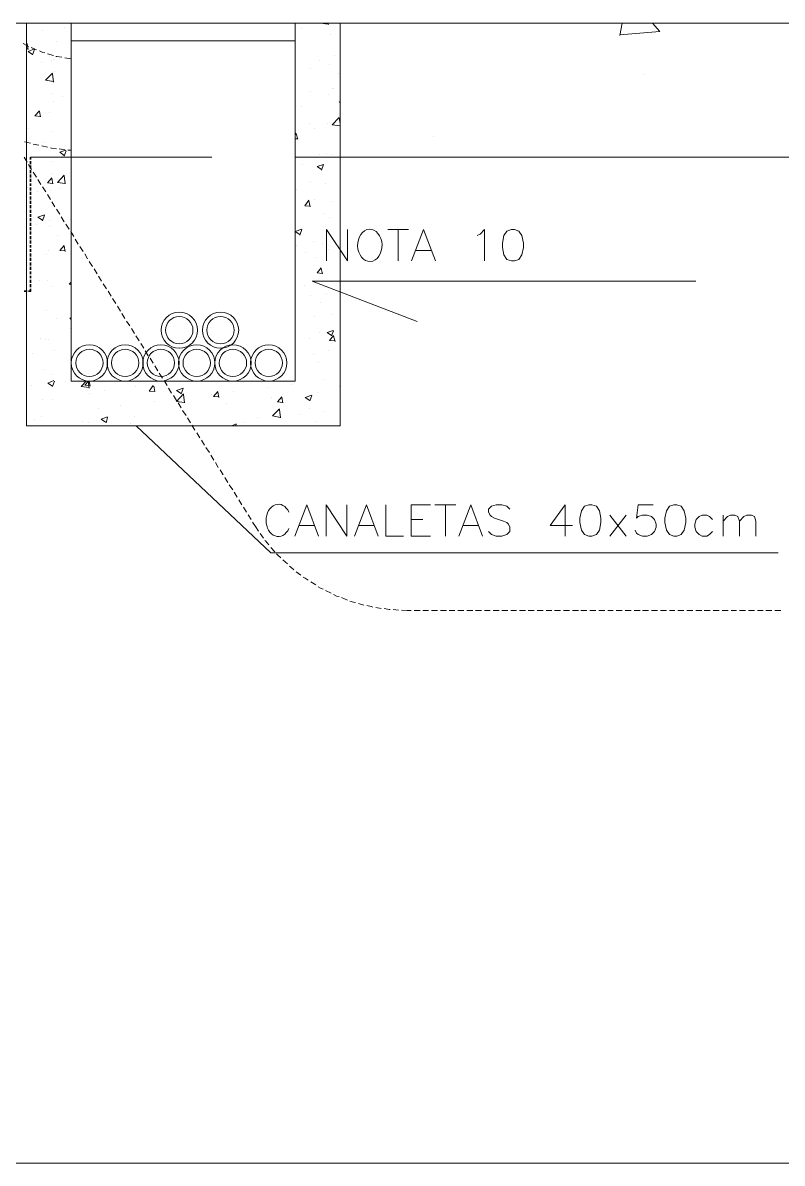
# Model space of a CAD drawing. Header units: inches. Extents: x 5 to 1823, y 18 to 726.
# Drawn here: x 1059.19 to 1091.55, y 408.89 to 457.5 of the extents above; entities that cross this region are included whole.
import ezdxf

# ---------------------------------------------------------------- set-up
doc = ezdxf.new("R2010")
doc.units = ezdxf.units.IN
doc.header["$MEASUREMENT"] = 0
for name, color, linetype in [('PDF_0', 7, 'Continuous'), ('PDF_EL0001', 1, 'Continuous'), ('PDF_MASCARA', 1, 'Continuous'), ('PDF_PAREDE', 6, 'Continuous'), ('PDF_TIGRECAD', 6, 'Continuous')]:
    doc.layers.add(name, color=color, linetype=linetype)
doc.layers.add('PDF_Layer 1', color=30, linetype='Continuous', true_color=0xff7f00)
doc.layers.add('PDF_TUB-ELETRICA', color=7, linetype='Continuous', true_color=0x7fbfff)

msp = doc.modelspace()

# ---------------------------------------------------------------- linework, layer by layer
at = {"layer": 'PDF_0', "lineweight": 5}
for points in [[(1072.71, 440.324), (1072.71, 457.49), (1072.71, 440.324), (1059.353, 440.324), (1059.353, 457.49)], [(1070.805, 457.49), (1070.805, 442.229), (1061.258, 442.229), (1061.258, 457.49)], [(1071.884, 457.49), (1072.202, 457.448)], [(1072.223, 457.427), (1072.202, 457.49)], [(1060.031, 457.194), (1060.031, 457.194)], [(1060.983, 457.321), (1060.983, 457.321)], [(1071.059, 457.279), (1071.059, 457.279)], [(1072.307, 457.003), (1072.307, 457.003)], [(1059.353, 456.601), (1059.375, 456.622)], [(1059.417, 456.368), (1059.375, 456.601)], [(1060.623, 456.686), (1060.623, 456.686)], [(1070.805, 456.728), (1061.258, 456.728)], [(1059.353, 456.39), (1059.417, 456.39)], [(1059.607, 456.157), (1059.417, 456.284), (1059.692, 456.39)], [(1059.607, 456.39), (1059.607, 456.39)], [(1059.607, 456.136), (1059.692, 456.368)], [(1072.456, 456.093), (1072.456, 456.093)], [(1059.988, 455.818), (1059.988, 455.818)], [(1060.412, 455.882), (1060.412, 455.882)], [(1060.496, 455.924), (1060.496, 455.924)], [(1071.461, 455.564), (1071.461, 455.564)], [(1071.821, 455.882), (1071.821, 455.882)], [(1072.265, 455.733), (1072.265, 455.733)], [(1060.496, 454.993), (1060.158, 455.056), (1060.454, 455.352)], [(1060.496, 454.971), (1060.454, 455.331)], [(1060.56, 455.416), (1060.56, 455.416)], [(1072.625, 455.352), (1072.625, 455.352)], [(1060.433, 454.506), (1060.433, 454.506)], [(1071.461, 454.569), (1071.461, 454.569)], [(1072.371, 454.717), (1072.371, 454.717)], [(1072.413, 454.696), (1072.413, 454.696)], [(1060.518, 454.146), (1060.518, 454.146)], [(1060.877, 454.358), (1060.877, 454.358)], [(1072.202, 454.463), (1072.202, 454.463)], [(1072.71, 454.104), (1072.667, 454.125), (1072.71, 454.146)], [(1059.946, 453.511), (1059.713, 453.532), (1059.904, 453.744)], [(1059.946, 453.49), (1059.904, 453.723)], [(1060.327, 453.659), (1060.327, 453.659)], [(1071.059, 453.934), (1071.059, 453.934)], [(1071.397, 453.193), (1071.397, 453.193)], [(1072.159, 453.193), (1072.159, 453.193)], [(1072.71, 453.109), (1072.371, 453.151), (1072.667, 453.469)], [(1072.71, 453.193), (1072.667, 453.447)], [(1059.417, 453.003), (1059.417, 453.003)], [(1060.475, 452.876), (1060.475, 452.876)], [(1061.237, 452.812), (1061.237, 452.812)], [(1070.805, 452.728), (1070.847, 452.791)], [(1070.91, 452.537), (1070.847, 452.77)], [(1071.609, 453.003), (1071.609, 453.003)], [(1060.137, 452.41), (1060.137, 452.41)], [(1070.805, 452.558), (1070.889, 452.558)], [(1059.248, 451.775), (1059.375, 451.563)], [(1067.249, 451.775), (1059.523, 451.775)], [(1060.433, 451.606), (1060.433, 451.606)], [(1060.962, 451.839), (1060.772, 451.987), (1061.026, 452.072)], [(1060.835, 451.817), (1060.835, 451.817)], [(1060.941, 451.902), (1060.941, 451.902)], [(1060.962, 451.817), (1061.047, 452.05)], [(1071.842, 451.881), (1071.842, 451.881)], [(1072.117, 451.923), (1072.117, 451.923)], [(1072.35, 451.902), (1072.35, 451.902)], [(1059.438, 451.458), (1059.565, 451.246)], [(1059.629, 451.14), (1059.777, 450.928)], [(1071.122, 451.479), (1071.122, 451.479)], [(1071.926, 451.246), (1071.736, 451.373), (1072.011, 451.458), (1071.926, 451.225)], [(1059.84, 450.823), (1059.967, 450.611)], [(1060.475, 450.653), (1060.242, 450.674), (1060.433, 450.886)], [(1060.475, 450.632), (1060.433, 450.865)], [(1060.475, 451.098), (1060.475, 451.098)], [(1061.004, 450.653), (1060.666, 450.696), (1060.962, 451.013)], [(1061.004, 450.632), (1060.962, 450.992)], [(1071.44, 450.738), (1071.44, 450.738)], [(1072.075, 450.653), (1072.075, 450.653)], [(1059.375, 450.484), (1059.375, 450.484)], [(1059.819, 450.293), (1059.819, 450.293)], [(1060.031, 450.505), (1060.179, 450.293)], [(1060.242, 450.188), (1060.369, 449.976)], [(1060.391, 450.336), (1060.391, 450.336)], [(1060.772, 450.42), (1060.772, 450.42)], [(1070.847, 450.378), (1070.847, 450.378)], [(1060.433, 449.87), (1060.56, 449.658)], [(1071.418, 449.68), (1071.207, 449.701), (1071.376, 449.934)], [(1071.44, 449.658), (1071.376, 449.912)], [(1071.609, 449.955), (1071.609, 449.955)], [(1072.371, 449.891), (1072.371, 449.891)], [(1060.031, 449.087), (1059.84, 449.214), (1060.115, 449.32)], [(1060.031, 449.066), (1060.115, 449.299)], [(1060.623, 449.553), (1060.772, 449.341)], [(1060.835, 449.235), (1060.962, 449.023)], [(1072.032, 449.383), (1072.032, 449.383)], [(1072.244, 449.193), (1072.244, 449.193)], [(1059.777, 448.918), (1059.777, 448.918)], [(1060.327, 449.066), (1060.327, 449.066)], [(1060.327, 448.812), (1060.327, 448.812)], [(1061.026, 448.918), (1061.174, 448.706)], [(1061.216, 449.108), (1061.216, 449.108)], [(1070.995, 448.473), (1070.805, 448.6), (1071.08, 448.706)], [(1070.995, 448.452), (1071.08, 448.685)], [(1060.666, 448.431), (1060.666, 448.431)], [(1061.237, 448.6), (1061.364, 448.388)], [(1061.428, 448.283), (1061.555, 448.071)], [(1059.438, 448.007), (1059.438, 448.007)], [(1060.285, 447.796), (1060.285, 447.796)], [(1061.004, 447.775), (1060.772, 447.796), (1060.962, 448.007)], [(1061.004, 447.753), (1060.962, 447.986)], [(1061.237, 447.986), (1061.237, 447.986)], [(1061.618, 447.965), (1061.766, 447.753)], [(1070.868, 448.007), (1070.868, 448.007)], [(1071.588, 448.177), (1071.588, 448.177)], [(1071.969, 448.113), (1071.969, 448.113)], [(1072.202, 447.817), (1072.202, 447.817)], [(1060.221, 447.605), (1060.221, 447.605)], [(1061.83, 447.648), (1061.957, 447.436)], [(1062.02, 447.33), (1062.169, 447.118)], [(1071.249, 447.69), (1071.249, 447.69)], [(1071.672, 447.499), (1071.672, 447.499)], [(1062.232, 447.013), (1062.359, 446.801)], [(1071.948, 446.822), (1071.736, 446.843), (1071.905, 447.055)], [(1071.969, 446.801), (1071.905, 447.034)], [(1071.926, 446.843), (1071.926, 446.843)], [(1059.904, 446.505), (1059.904, 446.505)], [(1060.242, 446.526), (1060.242, 446.526)], [(1060.475, 446.272), (1060.475, 446.272)], [(1061.258, 446.335), (1061.174, 446.356), (1061.258, 446.441)], [(1062.423, 446.695), (1062.55, 446.483)], [(1062.613, 446.378), (1062.761, 446.166)], [(1071.186, 446.314), (1071.186, 446.314)], [(1072.646, 446.505), (1072.646, 446.505)], [(1062.825, 446.06), (1062.952, 445.848)], [(1071.44, 445.891), (1071.44, 445.891)], [(1072.138, 445.975), (1072.138, 445.975)], [(1063.015, 445.743), (1063.163, 445.531)], [(1063.227, 445.425), (1063.354, 445.213)], [(1071.884, 445.573), (1071.884, 445.573)], [(1060.2, 445.256), (1060.2, 445.256)], [(1060.623, 444.917), (1060.623, 444.917)], [(1061.258, 444.854), (1061.195, 444.917), (1061.258, 444.938)], [(1063.417, 445.108), (1063.544, 444.896)], [(1063.608, 444.79), (1063.756, 444.578)], [(1071.63, 445.002), (1071.63, 445.002)], [(1072.35, 445.065), (1072.35, 445.065)], [(1061.216, 444.473), (1061.216, 444.473)], [(1063.82, 444.473), (1063.947, 444.261)], [(1071.842, 444.303), (1071.842, 444.303)], [(1072.35, 444.176), (1072.159, 444.303), (1072.413, 444.388)], [(1072.35, 444.155), (1072.434, 444.367)], [(1059.967, 444.049), (1059.967, 444.049)], [(1060.158, 443.986), (1060.158, 443.986)], [(1060.306, 443.986), (1060.306, 443.986)], [(1064.01, 444.155), (1064.158, 443.943)], [(1064.222, 443.838), (1064.349, 443.626)], [(1071.397, 444.028), (1071.397, 444.028)], [(1072.477, 443.943), (1072.265, 443.965), (1072.434, 444.176)], [(1072.498, 443.922), (1072.434, 444.155)], [(1059.607, 443.414), (1059.607, 443.414)], [(1060.56, 443.541), (1060.56, 443.541)], [(1064.412, 443.52), (1064.539, 443.308)], [(1071.588, 443.351), (1071.588, 443.351)], [(1072.202, 443.52), (1072.202, 443.52)], [(1061.216, 443.16), (1061.216, 443.16)], [(1064.624, 443.203), (1064.751, 442.991)], [(1064.814, 442.885), (1064.941, 442.673)], [(1071.799, 443.033), (1071.799, 443.033)], [(1060.094, 442.716), (1060.094, 442.716)], [(1060.454, 442.525), (1060.454, 442.525)], [(1065.005, 442.568), (1065.153, 442.356)], [(1059.565, 442.038), (1059.565, 442.038)], [(1060.454, 442.017), (1060.264, 442.144), (1060.518, 442.25)], [(1060.454, 441.996), (1060.539, 442.229)], [(1061.004, 442.229), (1061.004, 442.229)], [(1062.02, 441.954), (1061.682, 441.996), (1061.893, 442.229)], [(1062.063, 442.038), (1061.83, 442.06), (1061.999, 442.229)], [(1062.02, 441.933), (1061.978, 442.229)], [(1062.063, 442.017), (1062.02, 442.229)], [(1063.989, 441.996), (1063.989, 441.996)], [(1064.772, 442.017), (1064.814, 441.784), (1064.582, 441.806), (1064.751, 442.038)], [(1064.899, 442.208), (1064.899, 442.208)], [(1065.217, 442.25), (1065.344, 442.038)], [(1065.407, 441.933), (1065.534, 441.721)], [(1065.936, 441.7), (1065.746, 441.827), (1066.021, 441.933)], [(1065.936, 441.679), (1066.021, 441.911)], [(1068.603, 442.187), (1068.603, 442.187)], [(1069.619, 441.975), (1069.619, 441.975)], [(1070.635, 442.102), (1070.635, 442.102)], [(1072.032, 442.292), (1072.032, 442.292)], [(1072.667, 442.017), (1072.667, 442.017)], [(1060.052, 441.446), (1060.052, 441.446)], [(1060.454, 441.425), (1060.454, 441.425)], [(1062.042, 441.721), (1062.042, 441.721)], [(1062.677, 441.827), (1062.677, 441.827)], [(1065.619, 441.615), (1065.746, 441.403)], [(1066.084, 441.319), (1065.746, 441.361), (1066.042, 441.679)], [(1066.084, 441.298), (1066.042, 441.657)], [(1067.227, 441.657), (1067.227, 441.657)], [(1067.545, 441.552), (1067.312, 441.573), (1067.503, 441.784)], [(1067.545, 441.53), (1067.503, 441.763)], [(1068.18, 441.784), (1068.18, 441.784)], [(1069.81, 441.53), (1069.81, 441.53)], [(1070.275, 441.319), (1070.043, 441.34), (1070.233, 441.552)], [(1070.275, 441.298), (1070.233, 441.53)], [(1071.418, 441.403), (1071.228, 441.53), (1071.503, 441.636)], [(1071.418, 441.382), (1071.503, 441.615)], [(1071.736, 441.763), (1071.736, 441.763)], [(1062.423, 441.044), (1062.423, 441.044)], [(1063.375, 441.171), (1063.375, 441.171)], [(1064.814, 441.361), (1064.814, 441.361)], [(1065.809, 441.298), (1065.936, 441.086)], [(1065.873, 440.98), (1065.873, 440.98)], [(1066, 440.98), (1066.148, 440.768)], [(1067.862, 441.255), (1067.862, 441.255)], [(1070.17, 440.684), (1069.831, 440.747), (1070.127, 441.044)], [(1070.17, 440.663), (1070.127, 441.022)], [(1071.418, 441.065), (1071.418, 441.065)], [(1071.99, 440.917), (1071.99, 440.917)], [(1059.713, 440.578), (1059.713, 440.578)], [(1060.01, 440.726), (1060.01, 440.726)], [(1061.745, 440.493), (1061.745, 440.493)], [(1061.999, 440.451), (1061.999, 440.451)], [(1062.719, 440.472), (1062.528, 440.599), (1062.804, 440.705)], [(1062.74, 440.451), (1062.804, 440.684)], [(1063.777, 440.409), (1063.777, 440.409)], [(1063.947, 440.726), (1063.947, 440.726)], [(1066.211, 440.663), (1066.338, 440.451)], [(1068.095, 440.324), (1068.286, 440.409)], [(1068.624, 440.472), (1068.624, 440.472)], [(1069.196, 440.684), (1069.196, 440.684)], [(1071.037, 440.79), (1071.037, 440.79)], [(1071.694, 440.493), (1071.694, 440.493)], [(1066.402, 440.345), (1066.529, 440.133)], [(1066.614, 440.028), (1066.741, 439.816)], [(1068.265, 440.324), (1068.286, 440.387)], [(1066.804, 439.71), (1066.931, 439.498)], [(1066.995, 439.393), (1067.143, 439.181)], [(1067.206, 439.075), (1067.333, 438.863)], [(1067.397, 438.758), (1067.524, 438.546)], [(1067.608, 438.44), (1067.735, 438.228)], [(1067.799, 438.123), (1067.926, 437.911)], [(1067.989, 437.805), (1068.138, 437.593)], [(1068.201, 437.488), (1068.328, 437.276)], [(1068.392, 437.17), (1068.519, 436.958)], [(1068.603, 436.853), (1068.73, 436.641)], [(1068.794, 436.535), (1068.921, 436.323)], [(1068.984, 436.218), (1069.111, 436.027), (1069.238, 435.837)], [(1069.302, 435.731), (1069.45, 435.54)], [(1069.513, 435.434), (1069.535, 435.413), (1069.683, 435.244)], [(1069.767, 435.138), (1069.937, 434.948)], [(1070, 434.863), (1070.043, 434.821), (1070.191, 434.694)], [(1070.275, 434.609), (1070.466, 434.44)], [(1070.551, 434.334), (1070.614, 434.291), (1070.741, 434.186)], [(1070.847, 434.101), (1071.037, 433.953)], [(1071.143, 433.868), (1071.228, 433.826), (1071.355, 433.741)], [(1071.461, 433.678), (1071.672, 433.551)], [(1071.778, 433.466), (1071.884, 433.402), (1071.99, 433.36)], [(1072.096, 433.297), (1072.329, 433.191)], [(1072.434, 433.127), (1072.561, 433.064), (1072.667, 433.043)], [(1072.773, 433), (1073.027, 432.894)], [(1073.133, 432.852), (1073.281, 432.81), (1073.366, 432.789)], [(1073.493, 432.746), (1073.726, 432.683)], [(1073.853, 432.662), (1074.043, 432.619), (1074.107, 432.598)], [(1074.234, 432.577), (1074.466, 432.535)], [(1074.593, 432.535), (1074.805, 432.492), (1074.847, 432.492)], [(1074.974, 432.492), (1075.207, 432.471)], [(1075.334, 432.471), (1075.567, 432.45), (1075.736, 432.45)], [(1075.863, 432.45), (1076.117, 432.45)], [(1076.244, 432.45), (1076.477, 432.45)], [(1076.604, 432.45), (1076.858, 432.45)], [(1076.985, 432.45), (1077.239, 432.45)], [(1077.366, 432.45), (1077.599, 432.45)], [(1077.726, 432.45), (1077.98, 432.45)], [(1078.107, 432.45), (1078.361, 432.45)], [(1078.488, 432.45), (1078.742, 432.45)], [(1078.869, 432.45), (1079.102, 432.45)], [(1079.229, 432.45), (1079.483, 432.45)], [(1079.61, 432.45), (1079.864, 432.45)], [(1079.991, 432.45), (1080.224, 432.45)], [(1080.351, 432.45), (1080.605, 432.45)], [(1080.732, 432.45), (1080.986, 432.45)], [(1081.113, 432.45), (1081.367, 432.45)], [(1081.494, 432.45), (1081.727, 432.45)], [(1081.854, 432.45), (1082.108, 432.45)], [(1082.235, 432.45), (1082.489, 432.45)], [(1082.616, 432.45), (1082.87, 432.45)], [(1082.976, 432.45), (1083.23, 432.45)], [(1083.357, 432.45), (1083.611, 432.45)], [(1083.738, 432.45), (1083.992, 432.45)], [(1084.119, 432.45), (1084.351, 432.45)], [(1084.478, 432.45), (1084.732, 432.45)], [(1084.859, 432.45), (1085.113, 432.45)], [(1085.24, 432.45), (1085.494, 432.45)], [(1085.6, 432.45), (1085.854, 432.45)], [(1085.981, 432.45), (1086.235, 432.45)], [(1086.362, 432.45), (1086.616, 432.45)], [(1086.743, 432.45), (1086.976, 432.45)], [(1087.103, 432.45), (1087.357, 432.45)], [(1087.484, 432.45), (1087.738, 432.45)], [(1087.865, 432.45), (1088.119, 432.45)], [(1088.225, 432.45), (1088.479, 432.45)], [(1088.606, 432.45), (1088.86, 432.45)], [(1088.987, 432.45), (1089.241, 432.45)], [(1089.368, 432.45), (1089.601, 432.45)], [(1089.728, 432.45), (1089.982, 432.45)], [(1090.109, 432.45), (1090.363, 432.45)], [(1090.49, 432.45), (1090.744, 432.45)], [(1090.85, 432.45), (1091.104, 432.45)], [(1091.231, 432.45), (1091.485, 432.45)]]:
    msp.add_lwpolyline(points, dxfattribs=at)
for centre, radius in [((1065.862, 444.399), 0.773), ((1065.862, 444.399), 0.582), ((1067.619, 444.399), 0.773), ((1067.619, 444.399), 0.582), ((1062.031, 443.002), 0.773), ((1062.031, 443.002), 0.582), ((1063.555, 443.002), 0.773), ((1063.555, 443.002), 0.582), ((1065.079, 443.002), 0.773), ((1065.079, 443.002), 0.582), ((1066.603, 443.002), 0.773), ((1066.603, 443.002), 0.582), ((1068.148, 443.002), 0.773), ((1068.148, 443.002), 0.582), ((1069.672, 443.002), 0.773), ((1069.672, 443.002), 0.582)]:
    msp.add_circle(centre, radius, dxfattribs=at)
at = {"layer": 'PDF_EL0001', "lineweight": 5}
for points in [[(1118.388, 577.485), (1041.425, 577.485), (1041.425, 457.49), (1118.388, 457.49)], [(1114.959, 451.775), (1070.805, 451.775)], [(1075.99, 444.769), (1071.524, 446.483), (1087.865, 446.483)]]:
    msp.add_lwpolyline(points, dxfattribs=at)
at = {"layer": 'PDF_Layer 1', "color": 7, "lineweight": 5}
msp.add_lwpolyline([(1006.86, 408.891), (1638.773, 408.891)], dxfattribs=at)
at = {"layer": 'PDF_MASCARA', "lineweight": 5}
msp.add_lwpolyline([(1089.283, 457.49), (1087.569, 457.49)], dxfattribs=at)
at = {"layer": 'PDF_PAREDE', "lineweight": 35}
for points in [[(1059.523, 451.775), (1059.523, 451.669)], [(1059.523, 451.606), (1059.523, 451.479)], [(1059.523, 451.415), (1059.523, 451.288)], [(1059.523, 451.225), (1059.523, 451.098)], [(1059.523, 451.034), (1059.523, 450.907)], [(1059.523, 450.844), (1059.523, 450.717)], [(1059.523, 450.653), (1059.523, 450.547)], [(1059.523, 450.484), (1059.523, 450.357)], [(1059.523, 450.293), (1059.523, 450.166)], [(1059.523, 450.103), (1059.523, 449.976)], [(1059.523, 449.912), (1059.523, 449.785)], [(1059.523, 449.722), (1059.523, 449.595)], [(1059.523, 449.531), (1059.523, 449.404)], [(1059.523, 449.341), (1059.523, 449.235)], [(1059.523, 449.172), (1059.523, 449.045)], [(1059.523, 448.981), (1059.523, 448.854)], [(1059.523, 448.791), (1059.523, 448.664)], [(1059.523, 448.6), (1059.523, 448.473)], [(1059.523, 448.41), (1059.523, 448.283)], [(1059.523, 448.219), (1059.523, 448.092)], [(1059.523, 448.029), (1059.523, 447.923)], [(1059.523, 447.859), (1059.523, 447.732)], [(1059.523, 447.669), (1059.523, 447.542)], [(1059.523, 447.478), (1059.523, 447.351)], [(1059.523, 447.288), (1059.523, 447.161)], [(1059.523, 447.097), (1059.523, 446.97)], [(1059.523, 446.907), (1059.523, 446.78)], [(1059.523, 446.716), (1059.523, 446.61)], [(1059.523, 446.547), (1059.523, 446.42)], [(1059.523, 446.356), (1059.523, 446.229)], [(1059.375, 446.06), (1059.248, 446.06)], [(1059.523, 446.166), (1059.523, 446.06), (1059.438, 446.06)]]:
    msp.add_lwpolyline(points, dxfattribs=at)
at = {"layer": 'PDF_TIGRECAD', "lineweight": 5}
for points in [[(1059.205, 456.622), (1059.438, 456.495)], [(1059.544, 456.453), (1059.777, 456.347)], [(1059.904, 456.305), (1060.052, 456.241), (1060.137, 456.22)], [(1060.242, 456.178), (1060.496, 456.114)], [(1060.602, 456.072), (1060.645, 456.072), (1060.856, 456.03)], [(1060.983, 456.009), (1061.258, 455.966)], [(1059.269, 452.431), (1059.523, 452.368)], [(1059.629, 452.326), (1059.883, 452.283)], [(1060.01, 452.262), (1060.242, 452.199)], [(1060.369, 452.177), (1060.412, 452.156), (1060.623, 452.135)], [(1060.75, 452.135), (1060.983, 452.093)], [(1061.11, 452.072), (1061.258, 452.072)], [(1072.138, 447.351), (1072.138, 448.685), (1073.027, 447.351), (1073.027, 448.685)], [(1074.742, 448.685), (1075.631, 448.685)], [(1075.186, 448.685), (1075.186, 447.351)], [(1075.758, 447.351), (1076.266, 448.685), (1076.774, 447.351)], [(1078.552, 448.431), (1078.679, 448.494), (1078.869, 448.685), (1078.869, 447.351)], [(1075.948, 447.796), (1076.583, 447.796)], [(1091.379, 434.905), (1069.767, 434.905), (1064.031, 440.324)], [(1070.783, 435.625), (1071.291, 436.958), (1071.799, 435.625)], [(1072.117, 435.625), (1072.117, 436.958), (1073.006, 435.625), (1073.006, 436.958)], [(1073.323, 435.625), (1073.831, 436.958), (1074.339, 435.625)], [(1074.657, 436.958), (1074.657, 435.625), (1075.419, 435.625)], [(1076.562, 435.625), (1075.736, 435.625), (1075.736, 436.958), (1076.562, 436.958)], [(1076.752, 436.958), (1077.642, 436.958)], [(1077.197, 436.958), (1077.197, 435.625)], [(1077.769, 435.625), (1078.277, 436.958), (1078.785, 435.625)], [(1079.949, 436.768), (1079.822, 436.895), (1079.61, 436.958), (1079.356, 436.958), (1079.166, 436.895), (1079.039, 436.768), (1079.039, 436.641), (1079.102, 436.514), (1079.166, 436.45), (1079.293, 436.387), (1079.674, 436.26), (1079.822, 436.196), (1079.885, 436.133), (1079.949, 436.006), (1079.949, 435.815), (1079.822, 435.688), (1079.61, 435.625), (1079.356, 435.625), (1079.166, 435.688), (1079.039, 435.815)], [(1082.298, 435.625), (1082.298, 436.958), (1081.663, 436.069), (1082.616, 436.069)], [(1086.045, 436.958), (1085.41, 436.958), (1085.346, 436.387), (1085.41, 436.45), (1085.6, 436.514), (1085.791, 436.514), (1085.981, 436.45), (1086.108, 436.323), (1086.172, 436.133), (1086.172, 436.006), (1086.108, 435.815), (1085.981, 435.688), (1085.791, 435.625), (1085.6, 435.625), (1085.41, 435.688), (1085.346, 435.752), (1085.283, 435.879)], [(1070.974, 436.069), (1071.609, 436.069)], [(1073.514, 436.069), (1074.149, 436.069)], [(1075.736, 436.323), (1076.244, 436.323)], [(1077.959, 436.069), (1078.594, 436.069)], [(1084.203, 436.514), (1084.902, 435.625)], [(1084.902, 436.514), (1084.203, 435.625)], [(1088.585, 436.323), (1088.458, 436.45), (1088.331, 436.514), (1088.14, 436.514), (1088.013, 436.45), (1087.886, 436.323), (1087.823, 436.133), (1087.823, 436.006), (1087.886, 435.815), (1088.013, 435.688), (1088.14, 435.625), (1088.331, 435.625), (1088.458, 435.688), (1088.585, 435.815)], [(1089.029, 436.514), (1089.029, 435.625)], [(1089.029, 436.26), (1089.22, 436.45), (1089.347, 436.514), (1089.537, 436.514), (1089.664, 436.45), (1089.728, 436.26), (1089.728, 435.625)], [(1089.728, 436.26), (1089.918, 436.45), (1090.045, 436.514), (1090.236, 436.514), (1090.363, 436.45), (1090.426, 436.26), (1090.426, 435.625)]]:
    msp.add_lwpolyline(points, dxfattribs=at)
for points in [[(1080.012, 448.685), (1079.822, 448.621), (1079.695, 448.431), (1079.631, 448.113), (1079.631, 447.923), (1079.695, 447.605), (1079.822, 447.415), (1080.012, 447.351), (1080.139, 447.351), (1080.33, 447.415), (1080.457, 447.605), (1080.52, 447.923), (1080.52, 448.113), (1080.457, 448.431), (1080.33, 448.621), (1080.139, 448.685)], [(1083.314, 436.958), (1083.124, 436.895), (1082.997, 436.704), (1082.933, 436.387), (1082.933, 436.196), (1082.997, 435.879), (1083.124, 435.688), (1083.314, 435.625), (1083.441, 435.625), (1083.632, 435.688), (1083.759, 435.879), (1083.822, 436.196), (1083.822, 436.387), (1083.759, 436.704), (1083.632, 436.895), (1083.441, 436.958)], [(1086.934, 436.958), (1086.743, 436.895), (1086.616, 436.704), (1086.553, 436.387), (1086.553, 436.196), (1086.616, 435.879), (1086.743, 435.688), (1086.934, 435.625), (1087.061, 435.625), (1087.251, 435.688), (1087.378, 435.879), (1087.442, 436.196), (1087.442, 436.387), (1087.378, 436.704), (1087.251, 436.895), (1087.061, 436.958)]]:
    msp.add_lwpolyline(points, close=True, dxfattribs=at)
for centre, major_axis, ratio, start_param, end_param in [((1073.979, 448.015), (-0.01, 0.689), 0.755342, 0.226116, 6.509301), ((1070.082, 436.291), (0.002, 0.688), 0.755298, 5.24824, 10.466008)]:
    msp.add_ellipse(centre, major_axis=major_axis, ratio=ratio, start_param=start_param, end_param=end_param, dxfattribs=at)
at = {"layer": 'PDF_TUB-ELETRICA', "lineweight": 5}
for points in [[(1086.024, 457.49), (1086.341, 457.13), (1084.627, 456.982)], [(1084.627, 456.961), (1084.732, 457.49)], [(1085.685, 455.31), (1085.685, 455.31)], [(1076.689, 452.643), (1076.689, 452.643)]]:
    msp.add_lwpolyline(points, dxfattribs=at)

doc.saveas('drawing.dxf')
